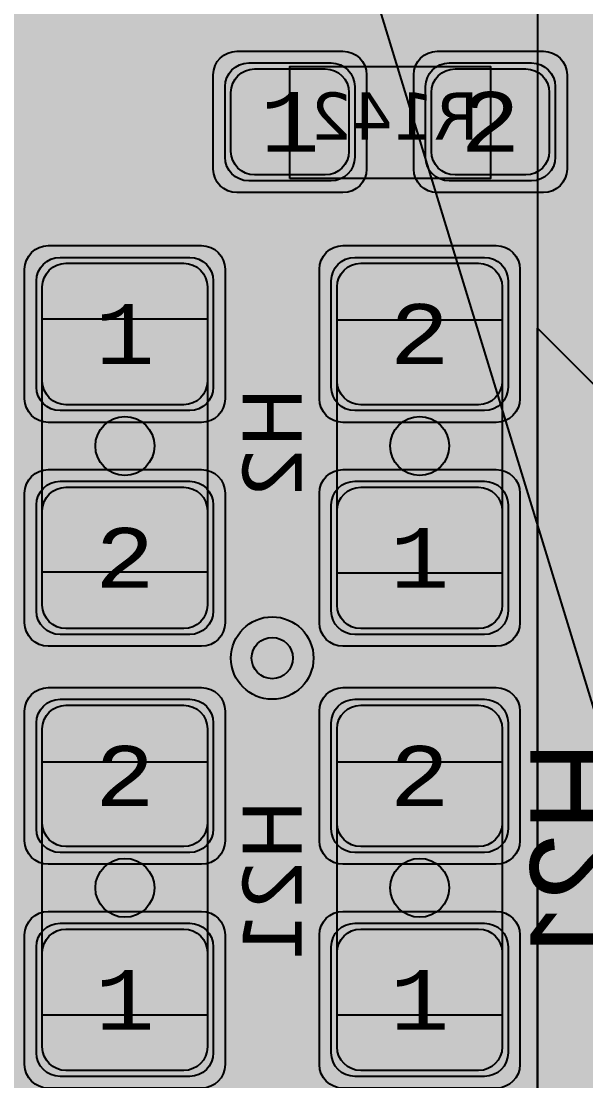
# Model space of a CAD drawing. Extents: x -98 to 119, y -207 to 98.
# Drawn here: x 47.37 to 52.16, y 10.61 to 19.6 of the extents above; entities that cross this region are included whole.
import ezdxf
from ezdxf.enums import TextEntityAlignment as Align

# ---------------------------------------------------------------- set-up
doc = ezdxf.new("R2010")
doc.units = 0
doc.header["$MEASUREMENT"] = 0
for name, color, linetype in [('ASSEMBLY_OUTLINES_BTM', 191, 'CONTINUOUS'), ('ASSEMBLY_PART_NUMBERS_BTM', 191, 'CONTINUOUS'), ('ASSEMBLY_REF_DES_BTM', 191, 'CONTINUOUS'), ('BOARD_OUTLINE', 10, 'CONTINUOUS'), ('DRILL_DRAWING', 21, 'CONTINUOUS'), ('GENERATED_SILKSCREEN_BTM', 255, 'CONTINUOUS'), ('MANUFACTURING_OUTLINES', 10, 'CONTINUOUS'), ('PART_PADS_SMD_BTM', 230, 'CONTINUOUS'), ('PIN_NUMBERS_BTM', 8, 'CONTINUOUS'), ('PIN_NUMBERS_TOP', 8, 'CONTINUOUS'), ('PLACEMENT_OUTLINES_BTM', 222, 'CONTINUOUS'), ('PLANE_DATA_LAYER_BOTTOM', 230, 'CONTINUOUS'), ('PLANE_SHAPES_LAYER_BOTTOM', 230, 'CONTINUOUS'), ('PLANE_SHAPES_LAYER_TOP', 150, 'CONTINUOUS'), ('ROUTE_BORDER', 151, 'CONTINUOUS'), ('SILKSCREEN_OUTLINES_BTM', 211, 'CONTINUOUS'), ('SILKSCREEN_REF_DES_BTM', 211, 'CONTINUOUS'), ('SOLDERMASK_PADS_BTM', 12, 'CONTINUOUS'), ('SOLDERPASTE_PADS_BTM', 12, 'CONTINUOUS'), ('TRACES_LAYER_BOTTOM', 230, 'CONTINUOUS'), ('TRACES_LAYER_TOP', 150, 'CONTINUOUS'), ('VIA_HOLES_LAYER_BOTTOM', 30, 'CONTINUOUS'), ('VIA_HOLES_LAYER_TOP', 30, 'CONTINUOUS'), ('VIA_PADS_LAYER_BOTTOM', 230, 'CONTINUOUS'), ('VIA_PADS_LAYER_TOP', 150, 'CONTINUOUS')]:
    doc.layers.add(name, color=color, linetype=linetype)
doc.styles.add('COURIER_NEW', font='COUR.TTF')
doc.styles.add('VERDANA', font='verdana.TTF')
doc.styles.add('VERIBEST_GERBER_0', font='txt')

msp = doc.modelspace()

# ---------------------------------------------------------------- hatches: boundary and pattern name
at = {"layer": 'ASSEMBLY_OUTLINES_BTM'}
h = msp.add_hatch(color=256, dxfattribs=at)
edge = h.paths.add_edge_path()
edge.add_arc((48.25, 16), 0.25, 0, 360)
h = msp.add_hatch(color=256, dxfattribs=at)
edge = h.paths.add_edge_path()
edge.add_arc((50.75, 16), 0.25, 0, 360)
h = msp.add_hatch(color=256, dxfattribs=at)
edge = h.paths.add_edge_path()
edge.add_arc((48.25, 12.25), 0.25, 0, 360)
h = msp.add_hatch(color=256, dxfattribs=at)
edge = h.paths.add_edge_path()
edge.add_arc((50.75, 12.25), 0.25, 0, 360)
at = {"layer": 'PLANE_DATA_LAYER_BOTTOM'}
h = msp.add_hatch(color=256, dxfattribs=at)
h.paths.add_polyline_path([(-96.5, 0, -1), (96.5, 0, -1)], flags=0)
h.paths.add_polyline_path([(92.251979, -7.43598, 0.72698816), (92.479659, -3.637852, -0.30860979), (92.431259, -3.566904, -0.00963525), (92.431316, -3.563968, 0.00963501), (92.5, -0.000006), (92.5, 0.000001, 0.05332526), (90.407665, 19.562826, -0.05332692), (90.405941, 19.578942), (90.405941, 19.578943, -0.23821791), (90.436919, 19.640273, 0.66175504), (89.584154, 23.221888, -0.29529758), (89.523137, 23.277841, 0.02240102), (87.08146, 31.194059, -0.0862063), (87.076996, 31.219756), (87.076996, 31.219757, -0.21018391), (87.101696, 31.275919, 0.67938251), (85.774921, 34.749845, -0.30186499), (85.705267, 34.797373, 0.04791583), (77.514669, 50.475005, -0.14530744), (77.502324, 50.516585, -0.1239887), (77.511414, 50.552678, 0.60660899), (75.516892, 53.486368, -0.27423899), (75.44586, 53.517962, 0.02152308), (70.565432, 59.806101, -0.17759524), (70.547363, 59.855368), (70.547363, 59.855369, -0.1118333), (70.5548, 59.888203, 0.66175545), (68.116894, 62.64715, -0.29529737), (68.036725, 62.667806, 0.05833458), (51.722715, 76.687749, -0.24933783), (51.689123, 76.750923), (51.689123, 76.750924, -0.06075989), (51.691357, 76.76924, 0.7149664), (48.509213, 78.818582, -0.31487112), (48.42205, 78.81342, 0.02280668), (41.042088, 82.896302, -0.28513695), (40.999698, 82.964591), (40.999698, 82.964596, -0.00424702), (40.999709, 82.965891, 0.64704661), (37.697353, 84.5176, -0.28975486), (37.616734, 84.505806, 0.05294354), (19.031563, 90.52099, -0.30833592), (18.972104, 90.582877, 0.69698225), (15.284156, 91.27756, -0.30833961), (15.206255, 91.241547, 0.02237069), (6.993138, 92.235275, -0.31520437), (6.925536, 92.290658, 0.71588806), (3.14462, 92.496703, -0.31520526), (3.0714, 92.448994, 0.06346806), (-20.215283, 90.264015, -0.32014225), (-20.296827, 90.298428, 0.72963938), (-23.995319, 89.386755, -0.32014403), (-24.051528, 89.318386, 0.01866354), (-30.645576, 87.275991, -0.30986574), (-30.72878, 87.298418, 0.70117084), (-34.249879, 85.978007, -0.00275269), (-34.249874, 85.977168, -0.30685575), (-34.29782, 85.9064, 0.04916641), (-50.410548, 77.556603, -0.32354836), (-50.499711, 77.561018, 0.73921276), (-53.660594, 75.408706, -0.07516987), (-53.657188, 75.386179), (-53.657188, 75.386178, -0.24247942), (-53.68916, 75.324127, 0.01996774), (-59.527063, 70.80098, -0.29848709), (-59.610009, 70.791065, 0.55672441), (-62.5, 69), (-62.5, 68.999999, 0.08270852), (-62.392031, 68.351756, -0.29848757), (-62.412702, 68.270818, 0.06718659), (-78.279974, 49.27977, -0.27781781), (-78.350169, 49.24438, 0.43635087), (-80.5, 47.25), (-80.5, 47.249999, 0.14146633), (-80.192238, 46.184011, -0.14146588), (-80.180512, 46.143397), (-80.180512, 46.143396, -0.13119073), (-80.190652, 46.105416, 0.01929482), (-83.506407, 39.786053, -0.3122068), (-83.581614, 39.742899, 0.43912347), (-85.75, 37.75, 0.20482962), (-85.131688, 36.303992, -0.20483071), (-85.10813, 36.248899), (-85.10813, 36.248898, -0.10091901), (-85.114214, 36.219062, 0.04809776), (-90.466303, 19.289839, -0.31487042), (-90.530154, 19.230281, 0.71496565), (-91.24073, 15.512631, -0.26937831), (-91.202277, 15.446437), (-91.202277, 15.446436, -0.04192983), (-91.203345, 15.433723, 0.01884133), (-92.106444, 8.523669, -0.32827121), (-92.166453, 8.456161, 0.35402801), (-93.75, 6.5), (-93.75, 6.499999, 0.3147083), (-92.438077, 4.622088, -0.31470689), (-92.388093, 4.55054), (-92.388093, 4.550537, -0.01228575), (-92.388185, 4.546794, 0.01229418), (-92.5, 0.00001), (-92.5, -0.000004, 0.05293339), (-90.438132, -19.421494, -0.32940864), (-90.475468, -19.504015, 0.27173254), (-91.5, -21.25, 0.40159771), (-89.586502, -23.248128, -0.32940451), (-89.516056, -23.305059, 0.02130735), (-87.207653, -30.839509, -0.32217733), (-87.232533, -30.924924, 0.23066593), (-88, -32.499999), (-88, -32.5, 0.43149503), (-85.882787, -34.496562, -0.3221788), (-85.807634, -34.544174, 0.04801617), (-77.643233, -50.277018, -0.30387878), (-77.644537, -50.3618, 0.152519), (-78, -51.499999), (-78, -51.5, 0.48198292), (-75.552374, -53.449264, -0.30388342), (-75.473145, -53.479475, 0.02199125), (-70.483925, -59.90214, -0.3186215), (-70.47622, -59.989968, 0.72539906), (-67.952631, -62.834176, -0.31862421), (-67.866344, -62.852281, 0.06239253), (-50.265124, -77.650932, -0.25435623), (-50.230332, -77.714899), (-50.230332, -77.7149, -0.03445317), (-50.231054, -77.725364, 0.03445193), (-50.25, -78), (-50.25, -78.000001, 0.60330822), (-47.119729, -79.649997, -0.29136265), (-47.037917, -79.64725, 0.02294124), (-39.54278, -83.621879, -0.2900128), (-39.499155, -83.690765), (-39.499155, -83.690766, -0.00713035), (-39.499186, -83.692939, 0.00713296), (-39.5, -83.749994), (-39.5, -83.75, 0.65808296), (-36.126004, -85.203319, -0.29776298), (-36.043963, -85.188513, 0.04901634), (-18.771876, -90.575199, -0.30186131), (-18.712566, -90.635139, 0.67938177), (-15.056336, -91.31372, -0.30186438), (-14.979467, -91.279054, 0.02174912), (-6.993138, -92.235275, -0.31520437), (-6.925536, -92.290658, 0.71588806), (-3.14462, -92.496703, -0.31520526), (-3.0714, -92.448994, 0.06250827), (19.869968, -90.340657, -0.3455664), (19.954737, -90.381493, 0.79435682), (23.75, -89.500001), (23.75, -89.499973, 0.00508686), (23.749586, -89.459281, -0.34558849), (23.806159, -89.384097, 0.02146945), (31.383958, -87.013201, -0.31444693), (31.468175, -87.035889, 0.70013084), (35, -85.75), (35, -85.749988, 0.00909926), (34.998675, -85.677212, -0.00905723), (34.998625, -85.674452), (34.998625, -85.674439, -0.3044722), (35.045955, -85.60392, 0.04798546), (50.721249, -77.353765, -0.31444166), (50.808431, -77.356288, 0.61621831), (54, -75.75), (54, -75.749999, 0.06775817), (53.927211, -75.215343, -0.06775352), (53.924438, -75.194974), (53.924438, -75.194973, -0.24153729), (53.95619, -75.13308, 0.02236582), (60.452055, -70.01285, -0.31311155), (60.538488, -70.003709, 0.71009535), (63.344013, -67.475653, -0.09971759), (63.33807, -67.446151), (63.33807, -67.44615, -0.20692806), (63.362073, -67.390635, 0.05820555), (77.187807, -50.973449, -0.31748667), (77.269693, -50.94147, 0.72222414), (79.294241, -47.729048, -0.17387366), (79.276877, -47.680625, -0.13609457), (79.287761, -47.641379, 0.02052348), (82.926938, -40.980152, -0.3530032), (83.013777, -40.939997, 0.48811211), (85.5, -39), (85.5, -38.999999, 0.2400736), (84.675602, -37.381988, -0.24007295), (84.644192, -37.320342), (84.644192, -37.320341, -0.10410562), (84.650658, -37.289623, 0.05054674), (90.411157, -19.546683, -0.32146983), (90.476988, -19.487077, 0.38127918), (92.25, -17.5, 0.2751437), (91.203224, -15.741772, -0.27514249), (91.163342, -15.674784), (91.163342, -15.674783, -0.04255495), (91.164442, -15.661882, 0.02223578), (92.195155, -7.50356, -0.31919634)], flags=0)
at = {"layer": 'PLANE_SHAPES_LAYER_BOTTOM'}
h = msp.add_hatch(color=256, dxfattribs=at)
h.paths.add_polyline_path([(-96.5, 0, -1), (96.5, 0, -1)], flags=0)
h.paths.add_polyline_path([(-92.5, 0, -1), (92.5, 0, -1)], flags=0)
at = {"layer": 'PLANE_SHAPES_LAYER_TOP'}
h = msp.add_hatch(color=256, dxfattribs=at)
h.paths.add_polyline_path([(-96.31345, 0, -1), (96.81345, 0, -1)], flags=0)
h.paths.add_polyline_path([(-92.25, 0, -1), (92.75, 0, -1)], flags=0)
for points in [[(51.75, 9.5), (35.25, 9.5), (35.25, 31), (40, 35.75), (45.4375, 35.75), (51.75, 30.7)], [(59.25, 5.75), (34.5, 5.75), (34.5, 9.5), (53.533003, 9.5), (47.19432, 30.232901), (50.91377, 31.370051), (57.600114, 9.5), (59.25, 9.5)], [(51.75, 17), (59.25, 9.5), (51.75, 9.5)]]:
    msp.add_hatch(color=256, dxfattribs=at).paths.add_polyline_path(points, flags=0)
at = {"layer": 'VIA_HOLES_LAYER_BOTTOM'}
h = msp.add_hatch(color=256, dxfattribs=at)
edge = h.paths.add_edge_path()
edge.add_arc((49.5, 14.2), 0.175, 0, 360)
at = {"layer": 'VIA_HOLES_LAYER_TOP'}
h = msp.add_hatch(color=256, dxfattribs=at)
edge = h.paths.add_edge_path()
edge.add_arc((49.5, 14.2), 0.175, 0, 360)

# ---------------------------------------------------------------- linework, layer by layer
at = {"layer": 'ASSEMBLY_OUTLINES_BTM'}
for points in [[(49.65, 18.27), (49.65, 19.22), (51.35, 19.22), (51.35, 18.27)], [(47.55, 14.93), (47.55, 17.08), (48.95, 17.08), (48.95, 14.93)], [(50.05, 14.92), (50.05, 17.07), (51.45, 17.07), (51.45, 14.92)], [(47.55, 11.17), (47.55, 13.32), (48.95, 13.32), (48.95, 11.17)], [(50.05, 11.17), (50.05, 13.32), (51.45, 13.32), (51.45, 11.17)]]:
    msp.add_lwpolyline(points, close=True, dxfattribs=at)
at = {"layer": 'ASSEMBLY_OUTLINES_BTM', "const_width": 0.1}
for points in [[(51.25, 16.75), (50.25, 16.75)], [(47.75, 15.25), (48.75, 15.25)], [(48.75, 13), (47.75, 13)], [(51.25, 13), (50.25, 13)]]:
    msp.add_lwpolyline(points, dxfattribs=at)
for points in [[(47.75, 15.5), (47.75, 16.5), (48.75, 16.5), (48.75, 15.5)], [(50.25, 15.5), (50.25, 16.5), (51.25, 16.5), (51.25, 15.5)], [(47.75, 11.75), (47.75, 12.75), (48.75, 12.75), (48.75, 11.75)], [(50.25, 11.75), (50.25, 12.75), (51.25, 12.75), (51.25, 11.75)]]:
    msp.add_lwpolyline(points, close=True, dxfattribs=at)
at = {"layer": 'ASSEMBLY_OUTLINES_BTM'}
for centre in [(48.25, 16), (50.75, 16), (48.25, 12.25), (50.75, 12.25)]:
    msp.add_circle(centre, 0.25, dxfattribs=at)
at = {"layer": 'BOARD_OUTLINE', "const_width": 0.1}
msp.add_lwpolyline([(-97.5, 0, -1), (97.5, 0, -1)], format="xyb", close=True, dxfattribs=at)
at = {"layer": 'GENERATED_SILKSCREEN_BTM', "const_width": 0.15}
for points in [[(50.783844, 19.220005, 0.00001164), (50.783836, 19.219995), (50.216164, 19.219995, 0.00001164), (50.216156, 19.220005), (50.783844, 19.220005)], [(50.792098, 18.269995), (50.207902, 18.269995, 0.00001223), (50.207911, 18.270005), (50.792089, 18.270005, 0.00001223), (50.792098, 18.269995)], [(47.550005, 15.730492, 0.0000111), (47.549995, 15.730485), (47.549995, 16.269515, 0.0000111), (47.550005, 16.269508), (47.550005, 15.730492)], [(48.950005, 15.730485, 0.0000111), (48.949995, 15.730492), (48.949995, 16.269508, 0.0000111), (48.950005, 16.269515), (48.950005, 15.730485)], [(50.050005, 15.730492, 0.0000111), (50.049995, 15.730485), (50.049995, 16.269515, 0.0000111), (50.050005, 16.269508), (50.050005, 15.730492)], [(51.450005, 15.730485, 0.0000111), (51.449995, 15.730492), (51.449995, 16.269508, 0.0000111), (51.450005, 16.269515), (51.450005, 15.730485)], [(47.550005, 11.980492, 0.0000111), (47.549995, 11.980485), (47.549995, 12.519515, 0.0000111), (47.550005, 12.519508), (47.550005, 11.980492)], [(48.950005, 11.980485, 0.0000111), (48.949995, 11.980492), (48.949995, 12.519508, 0.0000111), (48.950005, 12.519515), (48.950005, 11.980485)], [(50.050005, 11.980492, 0.0000111), (50.049995, 11.980485), (50.049995, 12.519515, 0.0000111), (50.050005, 12.519508), (50.050005, 11.980492)], [(51.450005, 11.980485, 0.0000111), (51.449995, 11.980492), (51.449995, 12.519508, 0.0000111), (51.450005, 12.519515), (51.450005, 11.980485)]]:
    msp.add_lwpolyline(points, format="xyb", dxfattribs=at)
for points in [[(51.5, 18), (50, 18)], [(49, 14.25), (47.5, 14.25)], [(51.5, 14.25), (50, 14.25)], [(47.5, 14), (49, 14)], [(52.4708, 12.8208), (51.7028, 12.8208), (51.6972, 12.8224), (51.6924, 12.8264), (51.69, 12.8312), (51.6892, 12.8368), (51.69, 12.8424), (51.6924, 12.848), (51.6972, 12.852), (51.7028, 12.8528), (52.0708, 12.8528), (52.0708, 13.3592), (51.7028, 13.3592), (51.6972, 13.3608), (51.6924, 13.3648), (51.69, 13.3704), (51.6892, 13.3768), (51.69, 13.3824), (51.6924, 13.3872), (51.6972, 13.3912), (51.7028, 13.3928), (52.4708, 13.3928)], [(52.4708, 13.3592), (52.1028, 13.3592), (52.1028, 12.8528), (52.4708, 12.8528)], [(52.3476, 12.6288), (51.914, 12.0968), (51.8204, 12.0968), (51.7196, 12.2216), (51.7196, 12.48), (51.826, 12.6104), (51.8276, 12.616), (51.8268, 12.6208), (51.8244, 12.6264), (51.8196, 12.6296), (51.8148, 12.6328), (51.8092, 12.6336), (51.8036, 12.6328), (51.7996, 12.6288), (51.69, 12.4944), (51.6892, 12.4912), (51.6884, 12.4888), (51.6876, 12.488), (51.6868, 12.4848), (51.6868, 12.2152), (51.6876, 12.212), (51.6876, 12.2112), (51.6884, 12.2104), (51.6892, 12.208), (51.69, 12.2048)], [(51.69, 12.2048), (51.7996, 12.0704), (51.8036, 12.068), (51.8068, 12.0672), (51.8092, 12.0656), (51.8124, 12.0648), (51.922, 12.0648), (51.9244, 12.0656), (51.93, 12.0672), (51.934, 12.068), (51.9356, 12.0704), (52.3684, 12.6032)], [(52.454, 11.5936), (51.7028, 11.5936), (51.6972, 11.5944), (51.6932, 11.5968), (51.6908, 11.6008), (51.69, 11.6064), (51.6892, 11.6104), (51.6892, 11.6144), (51.6908, 11.6176), (51.694, 11.6208), (51.9132, 11.7768), (51.9188, 11.7792), (51.9244, 11.7792), (51.9292, 11.7768), (51.9332, 11.7728), (51.9364, 11.768), (51.938, 11.7624), (51.938, 11.7592), (51.9364, 11.7568), (51.9348, 11.7544), (51.9324, 11.7528), (51.7532, 11.6248), (52.454, 11.6248)]]:
    msp.add_lwpolyline(points, dxfattribs=at)
at = {"layer": 'MANUFACTURING_OUTLINES'}
msp.add_circle((0, 0), 97.575405, dxfattribs=at)
at = {"layer": 'PART_PADS_SMD_BTM'}
for points in [[(49.1, 19.05, -0.41421356), (49.3, 19.25), (50, 19.25, -0.41421356), (50.2, 19.05), (50.2, 18.45, -0.41421356), (50, 18.25), (49.3, 18.25, -0.41421356), (49.1, 18.45)], [(50.8, 19.05, -0.41421356), (51, 19.25), (51.7, 19.25, -0.41421356), (51.9, 19.05), (51.9, 18.45, -0.41421356), (51.7, 18.25), (51, 18.25, -0.41421356), (50.8, 18.45)], [(49, 16.5, -0.41421356), (48.8, 16.3), (47.7, 16.3, -0.41421356), (47.5, 16.5), (47.5, 17.4, -0.41421356), (47.7, 17.6), (48.8, 17.6, -0.41421356), (49, 17.4)], [(50, 17.4, -0.41421356), (50.2, 17.6), (51.3, 17.6, -0.41421356), (51.5, 17.4), (51.5, 16.5, -0.41421356), (51.3, 16.3), (50.2, 16.3, -0.41421356), (50, 16.5)], [(49, 14.6, -0.41421356), (48.8, 14.4), (47.7, 14.4, -0.41421356), (47.5, 14.6), (47.5, 15.5, -0.41421356), (47.7, 15.7), (48.8, 15.7, -0.41421356), (49, 15.5)], [(50, 15.5, -0.41421356), (50.2, 15.7), (51.3, 15.7, -0.41421356), (51.5, 15.5), (51.5, 14.6, -0.41421356), (51.3, 14.4), (50.2, 14.4, -0.41421356), (50, 14.6)], [(47.5, 13.65, -0.41421356), (47.7, 13.85), (48.8, 13.85, -0.41421356), (49, 13.65), (49, 12.75, -0.41421356), (48.8, 12.55), (47.7, 12.55, -0.41421356), (47.5, 12.75)], [(50, 13.65, -0.41421356), (50.2, 13.85), (51.3, 13.85, -0.41421356), (51.5, 13.65), (51.5, 12.75, -0.41421356), (51.3, 12.55), (50.2, 12.55, -0.41421356), (50, 12.75)], [(47.5, 11.75, -0.41421356), (47.7, 11.95), (48.8, 11.95, -0.41421356), (49, 11.75), (49, 10.85, -0.41421356), (48.8, 10.65), (47.7, 10.65, -0.41421356), (47.5, 10.85)], [(50, 11.75, -0.41421356), (50.2, 11.95), (51.3, 11.95, -0.41421356), (51.5, 11.75), (51.5, 10.85, -0.41421356), (51.3, 10.65), (50.2, 10.65, -0.41421356), (50, 10.85)]]:
    msp.add_lwpolyline(points, format="xyb", close=True, dxfattribs=at)
at = {"layer": 'PLACEMENT_OUTLINES_BTM'}
for points in [[(49.65, 18.27), (49.65, 19.22), (51.35, 19.22), (51.35, 18.27)], [(47.55, 14.93), (47.55, 17.08), (48.95, 17.08), (48.95, 14.93)], [(50.05, 14.92), (50.05, 17.07), (51.45, 17.07), (51.45, 14.92)], [(47.55, 11.17), (47.55, 13.32), (48.95, 13.32), (48.95, 11.17)], [(50.05, 11.17), (50.05, 13.32), (51.45, 13.32), (51.45, 11.17)]]:
    msp.add_lwpolyline(points, close=True, dxfattribs=at)
at = {"layer": 'PLANE_SHAPES_LAYER_TOP'}
for points in [[(51.75, 9.5), (35.25, 9.5), (35.25, 31), (40, 35.75), (45.4375, 35.75), (51.75, 30.7)], [(59.25, 5.75), (34.5, 5.75), (34.5, 9.5), (53.533003, 9.5), (47.19432, 30.232901), (50.91377, 31.370051), (57.600114, 9.5), (59.25, 9.5)], [(51.75, 17), (59.25, 9.5), (51.75, 9.5)]]:
    msp.add_lwpolyline(points, close=True, dxfattribs=at)
at = {"layer": 'ROUTE_BORDER'}
msp.add_circle((0, 0), 96.5, dxfattribs=at)
at = {"layer": 'SILKSCREEN_OUTLINES_BTM'}
for points in [[(49.65, 18.27), (49.65, 19.22), (51.35, 19.22), (51.35, 18.27)], [(47.55, 14.93), (47.55, 17.08), (48.95, 17.08), (48.95, 14.93)], [(50.05, 14.92), (50.05, 17.07), (51.45, 17.07), (51.45, 14.92)], [(47.55, 11.17), (47.55, 13.32), (48.95, 13.32), (48.95, 11.17)], [(50.05, 11.17), (50.05, 13.32), (51.45, 13.32), (51.45, 11.17)]]:
    msp.add_lwpolyline(points, close=True, dxfattribs=at)
at = {"layer": 'SILKSCREEN_OUTLINES_BTM', "const_width": 0.15}
for points in [[(51.5, 18), (50, 18)], [(49, 14.25), (47.5, 14.25)], [(51.5, 14.25), (50, 14.25)], [(47.5, 14), (49, 14)]]:
    msp.add_lwpolyline(points, dxfattribs=at)
at = {"layer": 'SOLDERMASK_PADS_BTM'}
for points in [[(49, 19.15, -0.41421356), (49.2, 19.35), (50.1, 19.35, -0.41421356), (50.3, 19.15), (50.3, 18.35, -0.41421356), (50.1, 18.15), (49.2, 18.15, -0.41421356), (49, 18.35)], [(50.7, 19.15, -0.41421356), (50.9, 19.35), (51.8, 19.35, -0.41421356), (52, 19.15), (52, 18.35, -0.41421356), (51.8, 18.15), (50.9, 18.15, -0.41421356), (50.7, 18.35)], [(49.1, 16.4, -0.41421356), (48.9, 16.2), (47.6, 16.2, -0.41421356), (47.4, 16.4), (47.4, 17.5, -0.41421356), (47.6, 17.7), (48.9, 17.7, -0.41421356), (49.1, 17.5)], [(49.9, 17.5, -0.41421356), (50.1, 17.7), (51.4, 17.7, -0.41421356), (51.6, 17.5), (51.6, 16.4, -0.41421356), (51.4, 16.2), (50.1, 16.2, -0.41421356), (49.9, 16.4)], [(49.1, 14.5, -0.41421356), (48.9, 14.3), (47.6, 14.3, -0.41421356), (47.4, 14.5), (47.4, 15.6, -0.41421356), (47.6, 15.8), (48.9, 15.8, -0.41421356), (49.1, 15.6)], [(49.9, 15.6, -0.41421356), (50.1, 15.8), (51.4, 15.8, -0.41421356), (51.6, 15.6), (51.6, 14.5, -0.41421356), (51.4, 14.3), (50.1, 14.3, -0.41421356), (49.9, 14.5)], [(47.4, 13.75, -0.41421356), (47.6, 13.95), (48.9, 13.95, -0.41421356), (49.1, 13.75), (49.1, 12.65, -0.41421356), (48.9, 12.45), (47.6, 12.45, -0.41421356), (47.4, 12.65)], [(49.9, 13.75, -0.41421356), (50.1, 13.95), (51.4, 13.95, -0.41421356), (51.6, 13.75), (51.6, 12.65, -0.41421356), (51.4, 12.45), (50.1, 12.45, -0.41421356), (49.9, 12.65)], [(47.4, 11.85, -0.41421356), (47.6, 12.05), (48.9, 12.05, -0.41421356), (49.1, 11.85), (49.1, 10.75, -0.41421356), (48.9, 10.55), (47.6, 10.55, -0.41421356), (47.4, 10.75)], [(49.9, 11.85, -0.41421356), (50.1, 12.05), (51.4, 12.05, -0.41421356), (51.6, 11.85), (51.6, 10.75, -0.41421356), (51.4, 10.55), (50.1, 10.55, -0.41421356), (49.9, 10.75)]]:
    msp.add_lwpolyline(points, format="xyb", close=True, dxfattribs=at)
at = {"layer": 'SOLDERPASTE_PADS_BTM'}
for points in [[(49.15, 19, -0.41421356), (49.35, 19.2), (49.95, 19.2, -0.41421356), (50.15, 19), (50.15, 18.5, -0.41421356), (49.95, 18.3), (49.35, 18.3, -0.41421356), (49.15, 18.5)], [(50.85, 19, -0.41421356), (51.05, 19.2), (51.65, 19.2, -0.41421356), (51.85, 19), (51.85, 18.5, -0.41421356), (51.65, 18.3), (51.05, 18.3, -0.41421356), (50.85, 18.5)], [(48.95, 16.55, -0.41421356), (48.75, 16.35), (47.75, 16.35, -0.41421356), (47.55, 16.55), (47.55, 17.35, -0.41421356), (47.75, 17.55), (48.75, 17.55, -0.41421356), (48.95, 17.35)], [(50.05, 17.35, -0.41421356), (50.25, 17.55), (51.25, 17.55, -0.41421356), (51.45, 17.35), (51.45, 16.55, -0.41421356), (51.25, 16.35), (50.25, 16.35, -0.41421356), (50.05, 16.55)], [(48.95, 14.65, -0.41421356), (48.75, 14.45), (47.75, 14.45, -0.41421356), (47.55, 14.65), (47.55, 15.45, -0.41421356), (47.75, 15.65), (48.75, 15.65, -0.41421356), (48.95, 15.45)], [(50.05, 15.45, -0.41421356), (50.25, 15.65), (51.25, 15.65, -0.41421356), (51.45, 15.45), (51.45, 14.65, -0.41421356), (51.25, 14.45), (50.25, 14.45, -0.41421356), (50.05, 14.65)], [(47.55, 13.6, -0.41421356), (47.75, 13.8), (48.75, 13.8, -0.41421356), (48.95, 13.6), (48.95, 12.8, -0.41421356), (48.75, 12.6), (47.75, 12.6, -0.41421356), (47.55, 12.8)], [(50.05, 13.6, -0.41421356), (50.25, 13.8), (51.25, 13.8, -0.41421356), (51.45, 13.6), (51.45, 12.8, -0.41421356), (51.25, 12.6), (50.25, 12.6, -0.41421356), (50.05, 12.8)], [(47.55, 11.7, -0.41421356), (47.75, 11.9), (48.75, 11.9, -0.41421356), (48.95, 11.7), (48.95, 10.9, -0.41421356), (48.75, 10.7), (47.75, 10.7, -0.41421356), (47.55, 10.9)], [(50.05, 11.7, -0.41421356), (50.25, 11.9), (51.25, 11.9, -0.41421356), (51.45, 11.7), (51.45, 10.9, -0.41421356), (51.25, 10.7), (50.25, 10.7, -0.41421356), (50.05, 10.9)]]:
    msp.add_lwpolyline(points, format="xyb", close=True, dxfattribs=at)
at = {"layer": 'TRACES_LAYER_BOTTOM'}
for points, const_width in [([(56.397161, -10.368948), (56.397161, 1.869077), (58.751663, 4.223579), (58.751663, 10.69428), (54.136781, 15.309162), (54.136781, 17.761324), (51.593105, 20.305), (48.95, 20.305)], 0.35), ([(53.1, 14.7), (53.1, 17.05), (51.4, 18.75), (51.35, 18.75)], 0.5), ([(50.75, 16.95), (50.75, 17.65), (49.65, 18.75)], 0.35), ([(45.25, 15.15), (46.025, 15.15), (46.025, 15.16708), (47.161168, 16.303248), (48.25, 16.303248), (48.25, 16.95)], 0.35), ([(49.5, 14.28814), (49.01186, 14.28814), (48.25, 15.05)], 0.35), ([(50.75, 15.05), (49.98814, 14.28814), (49.5, 14.28814)], 0.35), ([(49.5, 14.2), (49.5, 14.28814)], 0.35), ([(48.25, 13.2), (46.625, 13.2), (46.525, 13.1), (45.75, 13.1)], 0.35), ([(50.75, 13.2), (52.375, 13.2), (52.475, 13.1), (53.25, 13.1)], 0.35), ([(46.9, 11.3), (48.25, 11.3)], 0.5), ([(48.25, 11.3), (50.75, 11.3)], 0.35)]:
    msp.add_lwpolyline(points, dxfattribs=dict(at, const_width=const_width))
at = {"layer": 'TRACES_LAYER_TOP', "const_width": 0.5}
msp.add_lwpolyline([(43.8, 14.7), (44.621713, 14.7), (45.347524, 15.425811), (51.324741, 15.425811), (52.050552, 14.7), (53.1, 14.7)], dxfattribs=at)
at = {"layer": 'VIA_HOLES_LAYER_BOTTOM'}
msp.add_circle((49.5, 14.2), 0.175, dxfattribs=at)
at = {"layer": 'VIA_HOLES_LAYER_TOP'}
msp.add_circle((49.5, 14.2), 0.175, dxfattribs=at)
at = {"layer": 'VIA_PADS_LAYER_BOTTOM'}
msp.add_circle((49.5, 14.2), 0.35, dxfattribs=at)
at = {"layer": 'VIA_PADS_LAYER_TOP'}
msp.add_circle((49.5, 14.2), 0.35, dxfattribs=at)

# ---------------------------------------------------------------- texts
at = {"layer": 'ASSEMBLY_PART_NUMBERS_BTM', "style": 'VERIBEST_GERBER_0', "text_generation_flag": 2}
for s, rotation, p in [('APT2012SRCPRV', 125, (49.330646, 37.206883)), ('APT2012CGCK', 90, (48.21, 16)), ('APT2012CGCK', 90, (50.79, 16)), ('APT2012SRCPRV', 90, (48.21, 12.25)), ('QBLP631-IW', 90, (45.71, 12.25)), ('ERJ-3EKF6200V', 90, (48.29, 12.25))]:
    msp.add_text(s, height=2.032, rotation=rotation, dxfattribs=at).set_placement(p, align=Align.TOP_LEFT)
msp.add_text('ERJ-3EKF6200V', height=2.032, dxfattribs=at).set_placement((50.5, 21.29), align=Align.TOP_LEFT)
at = {"layer": 'ASSEMBLY_REF_DES_BTM', "style": 'VERDANA', "text_generation_flag": 2}
msp.add_text('R142', height=0.4, dxfattribs=at).set_placement((51.25, 19), align=Align.TOP_LEFT)
for s, p in [('H2', (49.25, 16.5)), ('H21', (49.25, 13))]:
    msp.add_text(s, height=0.5, rotation=90, dxfattribs=at).set_placement(p, align=Align.TOP_LEFT)
at = {"layer": 'DRILL_DRAWING', "style": 'VERIBEST_GERBER_0'}
for p in [(49.5, 14.2), (46.9, 11.3), (47, 10.2), (49.8, 10.15), (51.25, 10)]:
    msp.add_text('A', height=2, dxfattribs=at).set_placement(p, align=Align.MIDDLE_CENTER)
at = {"layer": 'PIN_NUMBERS_BTM', "style": 'COURIER_NEW'}
for s, p in [('1', (49.65, 18.75)), ('2', (51.35, 18.75)), ('1', (48.25, 16.95)), ('2', (50.75, 16.95)), ('2', (48.25, 15.05)), ('1', (50.75, 15.05)), ('2', (48.25, 13.2)), ('2', (50.75, 13.2)), ('1', (48.25, 11.3)), ('1', (50.75, 11.3))]:
    msp.add_text(s, height=0.508, dxfattribs=at).set_placement(p, align=Align.MIDDLE_CENTER)
at = {"layer": 'PIN_NUMBERS_TOP', "style": 'COURIER_NEW'}
for s, p in [('1', (49.65, 18.75)), ('2', (51.35, 18.75)), ('1', (48.25, 16.95)), ('2', (50.75, 16.95)), ('2', (48.25, 15.05)), ('1', (50.75, 15.05)), ('2', (48.25, 13.2)), ('2', (50.75, 13.2)), ('1', (48.25, 11.3)), ('1', (50.75, 11.3))]:
    msp.add_text(s, height=0.508, dxfattribs=at).set_placement(p, align=Align.MIDDLE_CENTER)
at = {"layer": 'SILKSCREEN_REF_DES_BTM', "style": 'VERIBEST_GERBER_0', "text_generation_flag": 2}
msp.add_text('H21', height=0.8, rotation=90, dxfattribs=at).set_placement((51.69, 13.5), align=Align.TOP_LEFT)

doc.saveas('drawing.dxf')
